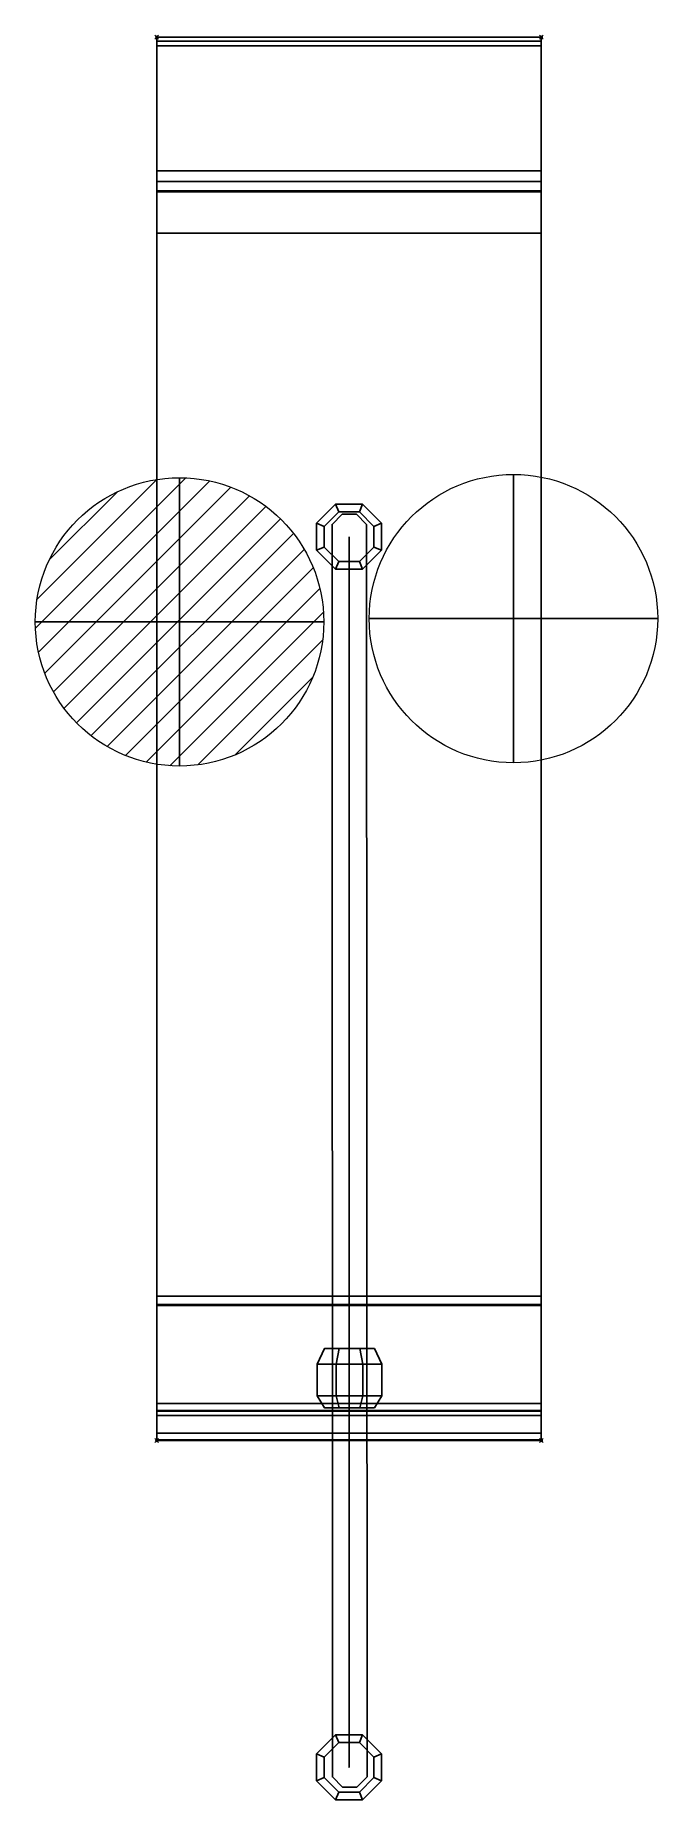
# Model space of a CAD drawing. Extents: x -63 to 261, y -917 to 1.
import ezdxf

# ---------------------------------------------------------------- set-up
doc = ezdxf.new("R2010")
doc.units = 0
doc.header["$PDMODE"] = 35
doc.layers.get('0').update_dxf_attribs({"lineweight": 13})
for name, color, linetype in [('IQ_200_2D', 1, 'Continuous'), ('IQ_200_3D', 1, 'Continuous'), ('IQ_204_2D', 7, 'Continuous'), ('IQ_INS_3D', 3, 'Continuous')]:
    doc.layers.add(name, color=color, linetype=linetype)
doc.layers.add('IQ_CON_COLDWATER_INT', color=7, linetype='Continuous', lineweight=13)
doc.layers.add('IQ_CON_HOTWATER_INT', color=7, linetype='Continuous', lineweight=13)

# ---------------------------------------------------------------- blocks, each defined once
blk = doc.blocks.new('ELECTROLUX-MC7-BODY200X250')
at = {"layer": 'IQ_200_2D'}
for p, q in [((0, 0), (200, 0)), ((0, -655), (0, 0)), ((200, 0), (200, -655))]:
    blk.add_line(p, q, dxfattribs=at)
at = {"layer": 'IQ_200_3D'}
for points, invisible_edges in [([(0, -0.34, 912.22), (0, 0, 910.5), (200, 0, 910.5), (200, -0.34, 912.22)], 8), ([(0, 0, 902.7), (0, -0.13, 901.81), (200, -0.13, 901.81), (200, 0, 902.7)], 2), ([(0, -0.13, 901.81), (0, -0.54, 901.01), (200, -0.54, 901.01), (200, -0.13, 901.81)], 10), ([(0, -1.32, 913.68), (0, -0.34, 912.22), (200, -0.34, 912.22), (200, -1.32, 913.68)], 10), ([(0, -0.54, 901.01), (0, -1.19, 900.39), (200, -1.19, 900.39), (200, -0.54, 901.01)], 10), ([(0, -1.19, 900.39), (0, -2, 900), (200, -2, 900), (200, -1.19, 900.39)], 8), ([(0, -2.78, 914.66), (0, -1.32, 913.68), (200, -1.32, 913.68), (200, -2.78, 914.66)], 10), ([(0, -655, 650), (0, -655, 900), (0, -2, 900), (0, -102, 724)], 12), ([(0, -2, 900), (0, -2, 724), (0, -102, 724)], 8), ([(0, -4.5, 915), (0, -2.78, 914.66), (200, -2.78, 914.66), (200, -4.5, 915)], 2), ([(200, -655, 650), (200, -102, 724), (200, -2, 900), (200, -655, 900)], 3), ([(200, -2, 900), (200, -2, 724), (200, -102, 724)], 8), ([(0, -71.6, 914.58), (0, -69.5, 915), (200, -69.5, 915), (200, -71.6, 914.58)], 8), ([(0, -73.39, 913.39), (0, -71.6, 914.58), (200, -71.6, 914.58), (200, -73.39, 913.39)], 10), ([(0, -74.58, 911.6), (0, -73.39, 913.39), (200, -73.39, 913.39), (200, -74.58, 911.6)], 10), ([(0, -75, 909.5), (0, -74.58, 911.6), (200, -74.58, 911.6), (200, -75, 909.5)], 2), ([(0, -75.45, 903.59), (0, -75, 905.7), (200, -75, 905.7), (200, -75.45, 903.59)], 8), ([(0, -76.64, 901.78), (0, -75.45, 903.59), (200, -75.45, 903.59), (200, -76.64, 901.78)], 10), ([(0, -78.4, 900.53), (0, -76.64, 901.78), (200, -76.64, 901.78), (200, -78.4, 900.53)], 10), ([(0, -80.5, 900), (0, -78.4, 900.53), (200, -78.4, 900.53), (200, -80.5, 900)], 2), ([(0, -102, 724), (0, -655, 650), (0, -102, 650)], 1), ([(200, -102, 724), (200, -655, 650), (200, -102, 650)], 1)]:
    blk.add_3dface(points, dxfattribs=dict(at, invisible_edges=invisible_edges))
for points in [[(0, 0, 910.5), (0, 0, 902.7), (200, 0, 902.7), (200, 0, 910.5)], [(0, -2, 724), (0, -2, 900), (200, -2, 900), (200, -2, 724)], [(0, -2, 724), (0, -102, 724), (200, -102, 724), (200, -2, 724)], [(0, -69.5, 915), (0, -4.5, 915), (200, -4.5, 915), (200, -69.5, 915)], [(0, -75, 905.7), (0, -75, 909.5), (200, -75, 909.5), (200, -75, 905.7)], [(0, -655, 650), (0, -102, 650), (200, -102, 650), (200, -655, 650)], [(0, -102, 650), (200, -102, 650), (200, -102, 724), (0, -102, 724)], [(0, -655, 650), (200, -655, 650), (200, -655, 900), (0, -655, 900)]]:
    blk.add_3dface(points, dxfattribs=at)
at = {"layer": 'IQ_204_2D'}
blk.add_line((0, -80), (200, -80), dxfattribs=at)
at = {"layer": 'IQ_INS_3D'}
for p in [(0, 0), (200, 0)]:
    blk.add_point(p, dxfattribs=at)
blk = doc.blocks.new('ELECTROLUX-MC7-WORKTOP-200')
at = {"layer": 'IQ_200_3D'}
blk.add_3dface([(200, -80.5, 900), (0, -80.5, 900), (0, -655, 900), (200, -655, 900)], dxfattribs=at)
blk = doc.blocks.new('ELECTROLUX-MC-CRUSCOTTO200')
at = {"layer": 'IQ_200_2D'}
for p, q in [((0, 0), (0, -75)), ((200, 0), (200, -75)), ((0, -75), (200, -75))]:
    blk.add_line(p, q, dxfattribs=at)
at = {"layer": 'IQ_200_3D'}
for points in [[(0, -55.83, 654.41), (0, 0, 660.54), (200, 0, 660.54), (200, -55.83, 654.41)], [(0, 0, 660.54), (0, 0, 900), (200, 0, 900), (200, 0, 660.54)], [(0, 0, 900), (0, -62, 900), (200, -62, 900), (200, 0, 900)], [(0, -4.32, 810.26), (0, -59.37, 692.2), (200, -59.37, 692.2), (200, -4.32, 810.26)], [(0, -71.19, 877.81), (0, -4.82, 813.08), (200, -4.82, 813.08), (200, -71.19, 877.81)], [(0, -59.7, 690.72), (0, -59.7, 657.89), (200, -59.7, 657.89), (200, -59.7, 690.72)], [(0, -74.75, 884.46), (0, -71.19, 877.81), (200, -71.19, 877.81), (200, -74.75, 884.46)]]:
    blk.add_3dface(points, dxfattribs=at)
for points, invisible_edges in [([(0, -4.12, 811.75), (0, -4.1, 810.99), (200, -4.1, 810.99), (200, -4.12, 811.75)], 10), ([(0, -4.1, 810.99), (0, -4.32, 810.26), (200, -4.32, 810.26), (200, -4.1, 810.99)], 8), ([(0, -4.36, 812.47), (0, -4.12, 811.75), (200, -4.12, 811.75), (200, -4.36, 812.47)], 10), ([(0, -4.82, 813.08), (0, -4.36, 812.47), (200, -4.36, 812.47), (200, -4.82, 813.08)], 2), ([(0, -57.28, 654.56), (0, -55.83, 654.41), (200, -55.83, 654.41), (200, -57.28, 654.56)], 8), ([(0, -58.54, 655.29), (0, -57.28, 654.56), (200, -57.28, 654.56), (200, -58.54, 655.29)], 10), ([(0, -59.4, 656.46), (0, -58.54, 655.29), (200, -58.54, 655.29), (200, -59.4, 656.46)], 10), ([(0, -59.37, 692.2), (0, -59.51, 691.85), (200, -59.51, 691.85), (200, -59.37, 692.2)], 2), ([(0, -59.7, 657.89), (0, -59.4, 656.46), (200, -59.4, 656.46), (200, -59.7, 657.89)], 2), ([(0, -59.51, 691.85), (0, -59.62, 691.48), (200, -59.62, 691.48), (200, -59.51, 691.85)], 10), ([(0, -59.62, 691.48), (0, -59.68, 691.11), (200, -59.68, 691.11), (200, -59.62, 691.48)], 10), ([(0, -59.68, 691.11), (0, -59.7, 690.72), (200, -59.7, 690.72), (200, -59.68, 691.11)], 8), ([(0, -62, 900), (0, -69.22, 897.81), (200, -69.22, 897.81), (200, -62, 900)], 2), ([(0, -69.22, 897.81), (0, -74.01, 891.97), (200, -74.01, 891.97), (200, -69.22, 897.81)], 10), ([(0, -74.01, 891.97), (0, -74.75, 884.46), (200, -74.75, 884.46), (200, -74.01, 891.97)], 8)]:
    blk.add_3dface(points, dxfattribs=dict(at, invisible_edges=invisible_edges))
at = {"layer": 'IQ_INS_3D'}
for p in [(0, -75), (200, -75)]:
    blk.add_point(p, dxfattribs=at)
blk = doc.blocks.new('COLDWATER')
blk.add_circle((0, 0), 3)
at = {"extrusion": (-1, 0, 0)}
blk.add_circle((0, 0), 3, dxfattribs=at)
at = {"extrusion": (0, -1, 0)}
blk.add_circle((0, 0), 3, dxfattribs=at)
blk = doc.blocks.new('*X7')
at = {"color": 0}
for p, q in [((134.076, 2208.727), (141.893, 2216.545)), ((134.162, 2210.227), (140.393, 2216.459)), ((134.237, 2207.474), (143.147, 2216.384)), ((134.56, 2206.383), (144.238, 2216.061)), ((134.798, 2212.278), (138.342, 2215.822)), ((135.008, 2205.417), (145.203, 2215.612)), ((135.564, 2204.558), (146.062, 2215.057)), ((136.217, 2203.797), (146.823, 2214.403)), ((136.965, 2203.131), (147.489, 2213.655)), ((137.81, 2202.562), (148.059, 2212.811)), ((138.76, 2202.097), (148.523, 2211.861)), ((139.832, 2201.755), (148.865, 2210.788)), ((141.06, 2201.569), (149.052, 2209.561)), ((142.517, 2201.612), (149.009, 2208.104)), ((144.444, 2202.124), (148.496, 2206.177))]:
    blk.add_line(p, q, dxfattribs=at)
blk = doc.blocks.new('HOTWATER')
for p, q in [((0, 0, -3), (0, 0, -3)), ((3, 0), (3, 0))]:
    blk.add_line(p, q)
blk.add_circle((0, 0), 3)
at = {"extrusion": (-1, 0, 0)}
blk.add_circle((0, 0), 3, dxfattribs=at)
at = {"extrusion": (0, -1, 0)}
blk.add_circle((0, 0), 3, dxfattribs=at)
at = {"xscale": 0.4000000000000909, "yscale": 0.4000000000000909, "zscale": 0.4000000000000909}
blk.add_blockref('*X7', (-56.628, -883.621), dxfattribs=at)
at = {"extrusion": (-1, 0, 0), "xscale": 0.3999999999999773, "yscale": 0.3999999999999773, "zscale": 0.3999999999999773}
blk.add_blockref('*X7', (-56.628, -883.621), dxfattribs=at)
at = {"extrusion": (0, -1, 0), "xscale": 0.4000000000000909, "yscale": 0.4000000000000909, "zscale": 0.4000000000000909}
blk.add_blockref('*X7', (-56.628, -883.621), dxfattribs=at)

msp = doc.modelspace()

# ---------------------------------------------------------------- linework, layer by layer
at = {"layer": 'IQ_200_3D', "extrusion": (1, 0, 0), "elevation": 100}
msp.add_lwpolyline([(-259.86, 900.27), (-260.07, 1528.28, 0.414214), (-332.07, 1600.28), (-682.07, 1600.28, 0.414214), (-700.07, 1582.28), (-700.07, 1543.28, -0.414214), (-718.07, 1525.28), (-882.07, 1525.28, 0.414214), (-900.07, 1507.28), (-900.07, 1450.28)], format="xyb", dxfattribs=at)
at = {"layer": 'IQ_200_3D'}
for points in [[(93.02, -243.01, 906.64), (83.15, -252.88, 906.64), (83.15, -252.88, 923.1), (93.02, -243.01, 923.1)], [(94.63, -246.9, 931.23), (93.02, -243.01, 923.1), (83.15, -252.88, 923.1), (87.04, -254.49, 931.23)], [(93.02, -243.01, 906.64), (94.63, -246.9, 900.27), (87.04, -254.49, 900.27), (83.15, -252.88, 906.64)], [(106.98, -243.01, 906.64), (93.02, -243.01, 906.64), (93.02, -243.01, 923.1), (106.98, -243.01, 923.1)], [(105.37, -246.9, 931.23), (106.98, -243.01, 923.1), (93.02, -243.01, 923.1), (94.63, -246.9, 931.23)], [(106.98, -243.01, 906.64), (105.37, -246.9, 900.27), (94.63, -246.9, 900.27), (93.02, -243.01, 906.64)], [(112.96, -254.49, 931.23), (116.85, -252.88, 923.1), (106.98, -243.01, 923.1), (105.37, -246.9, 931.23)], [(116.85, -252.88, 906.64), (112.96, -254.49, 900.27), (105.37, -246.9, 900.27), (106.98, -243.01, 906.64)], [(116.85, -252.88, 906.64), (106.98, -243.01, 906.64), (106.98, -243.01, 923.1), (116.85, -252.88, 923.1)], [(83.15, -252.88, 906.64), (83.15, -266.83, 906.64), (83.15, -266.83, 923.1), (83.15, -252.88, 923.1)], [(87.04, -254.49, 931.23), (83.15, -252.88, 923.1), (83.15, -266.83, 923.1), (87.04, -265.22, 931.23)], [(83.15, -252.88, 906.64), (87.04, -254.49, 900.27), (87.04, -265.22, 900.27), (83.15, -266.83, 906.64)], [(112.96, -265.22, 931.23), (116.85, -266.83, 923.1), (116.85, -252.88, 923.1), (112.96, -254.49, 931.23)], [(116.85, -266.83, 906.64), (112.96, -265.22, 900.27), (112.96, -254.49, 900.27), (116.85, -252.88, 906.64)], [(116.85, -266.83, 906.64), (116.85, -252.88, 906.64), (116.85, -252.88, 923.1), (116.85, -266.83, 923.1)], [(87.04, -265.22, 931.23), (83.15, -266.83, 923.1), (93.02, -276.7, 923.1), (94.63, -272.82, 931.23)], [(83.15, -266.83, 906.64), (87.04, -265.22, 900.27), (94.63, -272.82, 900.27), (93.02, -276.7, 906.64)], [(105.37, -272.82, 931.23), (106.98, -276.7, 923.1), (116.85, -266.83, 923.1), (112.96, -265.22, 931.23)], [(106.98, -276.7, 906.64), (105.37, -272.82, 900.27), (112.96, -265.22, 900.27), (116.85, -266.83, 906.64)], [(83.15, -266.83, 906.64), (93.02, -276.7, 906.64), (93.02, -276.7, 923.1), (83.15, -266.83, 923.1)], [(94.63, -272.82, 931.23), (93.02, -276.7, 923.1), (106.98, -276.7, 923.1), (105.37, -272.82, 931.23)], [(93.02, -276.7, 906.64), (94.63, -272.82, 900.27), (105.37, -272.82, 900.27), (106.98, -276.7, 906.64)], [(106.98, -276.7, 906.64), (116.85, -266.83, 906.64), (116.85, -266.83, 923.1), (106.98, -276.7, 923.1)], [(93.02, -276.7, 906.64), (106.98, -276.7, 906.64), (106.98, -276.7, 923.1), (93.02, -276.7, 923.1)], [(87.31, -682.17, 1606.3), (83.42, -690.31, 1607.91), (93.29, -690.31, 1617.78), (94.9, -682.17, 1613.89)], [(94.9, -682.17, 1587.97), (93.29, -690.31, 1584.08), (83.42, -690.31, 1593.95), (87.31, -682.17, 1595.56)], [(87.31, -682.17, 1595.56), (83.42, -690.31, 1593.95), (83.42, -690.31, 1607.91), (87.31, -682.17, 1606.3)], [(94.9, -682.17, 1613.89), (93.29, -690.31, 1617.78), (107.25, -690.31, 1617.78), (105.64, -682.17, 1613.89)], [(105.64, -682.17, 1587.97), (107.25, -690.31, 1584.08), (93.29, -690.31, 1584.08), (94.9, -682.17, 1587.97)], [(105.64, -682.17, 1613.89), (107.25, -690.31, 1617.78), (117.12, -690.31, 1607.91), (113.23, -682.17, 1606.3)], [(93.29, -706.77, 1584.08), (83.42, -706.77, 1593.95), (83.42, -690.31, 1593.95), (93.29, -690.31, 1584.08)], [(83.42, -706.77, 1607.91), (93.29, -706.77, 1617.78), (93.29, -690.31, 1617.78), (83.42, -690.31, 1607.91)], [(83.42, -706.77, 1593.95), (83.42, -706.77, 1607.91), (83.42, -690.31, 1607.91), (83.42, -690.31, 1593.95)], [(93.29, -706.77, 1617.78), (107.25, -706.77, 1617.78), (107.25, -690.31, 1617.78), (93.29, -690.31, 1617.78)], [(107.25, -706.77, 1584.08), (93.29, -706.77, 1584.08), (93.29, -690.31, 1584.08), (107.25, -690.31, 1584.08)], [(117.12, -706.77, 1593.95), (107.25, -706.77, 1584.08), (107.25, -690.31, 1584.08), (117.12, -690.31, 1593.95)], [(107.25, -706.77, 1617.78), (117.12, -706.77, 1607.91), (117.12, -690.31, 1607.91), (107.25, -690.31, 1617.78)], [(117.12, -706.77, 1607.91), (117.12, -706.77, 1593.95), (117.12, -690.31, 1593.95), (117.12, -690.31, 1607.91)], [(83.42, -706.77, 1607.91), (87.31, -713.13, 1606.3), (94.9, -713.13, 1613.89), (93.29, -706.77, 1617.78)], [(93.29, -706.77, 1584.08), (94.9, -713.13, 1587.97), (87.31, -713.13, 1595.56), (83.42, -706.77, 1593.95)], [(83.42, -706.77, 1593.95), (87.31, -713.13, 1595.56), (87.31, -713.13, 1606.3), (83.42, -706.77, 1607.91)], [(93.29, -706.77, 1617.78), (94.9, -713.13, 1613.89), (105.64, -713.13, 1613.89), (107.25, -706.77, 1617.78)], [(107.25, -706.77, 1584.08), (105.64, -713.13, 1587.97), (94.9, -713.13, 1587.97), (93.29, -706.77, 1584.08)], [(107.25, -706.77, 1617.78), (105.64, -713.13, 1613.89), (113.23, -713.13, 1606.3), (117.12, -706.77, 1607.91)], [(117.12, -706.77, 1593.95), (113.23, -713.13, 1595.56), (105.64, -713.13, 1587.97), (107.25, -706.77, 1584.08)], [(117.12, -706.77, 1607.91), (113.23, -713.13, 1606.3), (113.23, -713.13, 1595.56), (117.12, -706.77, 1593.95)], [(93.02, -883.22, 1456.64), (83.15, -893.09, 1456.64), (83.15, -893.09, 1473.1), (93.02, -883.22, 1473.1)], [(94.63, -887.11, 1481.24), (93.02, -883.22, 1473.1), (83.15, -893.09, 1473.1), (87.04, -894.7, 1481.24)], [(93.02, -883.22, 1456.64), (94.63, -887.11, 1450.28), (87.04, -894.7, 1450.28), (83.15, -893.09, 1456.64)], [(106.98, -883.22, 1456.64), (93.02, -883.22, 1456.64), (93.02, -883.22, 1473.1), (106.98, -883.22, 1473.1)], [(105.37, -887.11, 1481.24), (106.98, -883.22, 1473.1), (93.02, -883.22, 1473.1), (94.63, -887.11, 1481.24)], [(106.98, -883.22, 1456.64), (105.37, -887.11, 1450.28), (94.63, -887.11, 1450.28), (93.02, -883.22, 1456.64)], [(112.96, -894.7, 1481.24), (116.85, -893.09, 1473.1), (106.98, -883.22, 1473.1), (105.37, -887.11, 1481.24)], [(116.85, -893.09, 1456.64), (112.96, -894.7, 1450.28), (105.37, -887.11, 1450.28), (106.98, -883.22, 1456.64)], [(116.85, -893.09, 1456.64), (106.98, -883.22, 1456.64), (106.98, -883.22, 1473.1), (116.85, -893.09, 1473.1)], [(83.15, -893.09, 1456.64), (83.15, -907.05, 1456.64), (83.15, -907.05, 1473.1), (83.15, -893.09, 1473.1)], [(87.04, -894.7, 1481.24), (83.15, -893.09, 1473.1), (83.15, -907.05, 1473.1), (87.04, -905.44, 1481.24)], [(83.15, -893.09, 1456.64), (87.04, -894.7, 1450.28), (87.04, -905.44, 1450.28), (83.15, -907.05, 1456.64)], [(112.96, -905.44, 1481.24), (116.85, -907.05, 1473.1), (116.85, -893.09, 1473.1), (112.96, -894.7, 1481.24)], [(116.85, -907.05, 1456.64), (112.96, -905.44, 1450.28), (112.96, -894.7, 1450.28), (116.85, -893.09, 1456.64)], [(116.85, -907.05, 1456.64), (116.85, -893.09, 1456.64), (116.85, -893.09, 1473.1), (116.85, -907.05, 1473.1)], [(87.04, -905.44, 1481.24), (83.15, -907.05, 1473.1), (93.02, -916.92, 1473.1), (94.63, -913.03, 1481.24)], [(83.15, -907.05, 1456.64), (87.04, -905.44, 1450.28), (94.63, -913.03, 1450.28), (93.02, -916.92, 1456.64)], [(83.15, -907.05, 1456.64), (93.02, -916.92, 1456.64), (93.02, -916.92, 1473.1), (83.15, -907.05, 1473.1)], [(105.37, -913.03, 1481.24), (106.98, -916.92, 1473.1), (116.85, -907.05, 1473.1), (112.96, -905.44, 1481.24)], [(106.98, -916.92, 1456.64), (105.37, -913.03, 1450.28), (112.96, -905.44, 1450.28), (116.85, -907.05, 1456.64)], [(106.98, -916.92, 1456.64), (116.85, -907.05, 1456.64), (116.85, -907.05, 1473.1), (106.98, -916.92, 1473.1)], [(94.63, -913.03, 1481.24), (93.02, -916.92, 1473.1), (106.98, -916.92, 1473.1), (105.37, -913.03, 1481.24)], [(93.02, -916.92, 1456.64), (94.63, -913.03, 1450.28), (105.37, -913.03, 1450.28), (106.98, -916.92, 1456.64)], [(93.02, -916.92, 1456.64), (106.98, -916.92, 1456.64), (106.98, -916.92, 1473.1), (93.02, -916.92, 1473.1)]]:
    msp.add_3dface(points, dxfattribs=at)
at = {"layer": 'IQ_204_2D', "elevation": 0.27}
msp.add_lwpolyline([(109.16, -253.45), (103.89, -248.17), (96.43, -248.17), (91.16, -253.45), (91.36, -905.09), (96.63, -910.37), (104.08, -910.37), (109.36, -905.09)], close=True, dxfattribs=at)

# ---------------------------------------------------------------- block references
for name, p in [('ELECTROLUX-MC7-BODY200X250', (0, 0)), ('ELECTROLUX-MC7-WORKTOP-200', (0, 0)), ('ELECTROLUX-MC-CRUSCOTTO200', (0, -655))]:
    msp.add_blockref(name, p)
at = {"layer": 'IQ_CON_COLDWATER_INT', "xscale": 25, "yscale": 25, "zscale": 25}
msp.add_blockref('COLDWATER', (185.51, -302.46, 0.27), dxfattribs=at)
at = {"layer": 'IQ_CON_HOTWATER_INT', "xscale": 25, "yscale": 25, "zscale": 25}
msp.add_blockref('HOTWATER', (11.86, -304.15, 0.27), dxfattribs=at)

doc.saveas('drawing.dxf')
